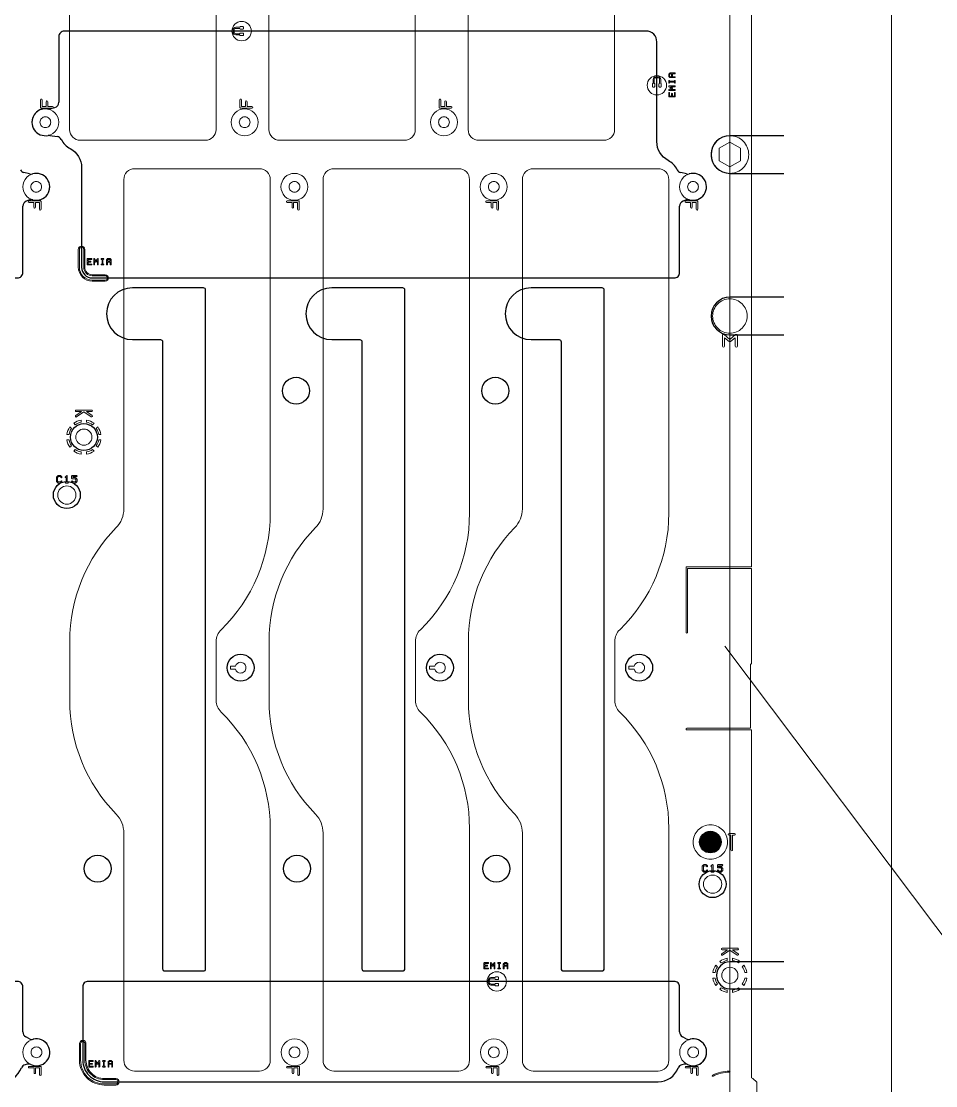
# Model space of a CAD drawing. Extents: x 2864 to 3941, y 2420 to 3182.
# Drawn here: x 3673.9 to 3758.8, y 2852.7 to 2951.6 of the extents above; entities that cross this region are included whole.
import ezdxf

# ---------------------------------------------------------------- set-up
doc = ezdxf.new("R2010")
doc.units = 0
doc.layers.get('0').update_dxf_attribs({"lineweight": 0})
doc.layers.add('EMI-T', color=6, linetype='Continuous', lineweight=0)
doc.layers.add('備註', color=1, linetype='Continuous', lineweight=0)
doc.layers.add('emia-b-panel_layer1', color=2, linetype='Continuous')
doc.layers.add('peta-b_layer0', color=1, linetype='Continuous')

# ---------------------------------------------------------------- blocks, each defined once
blk = doc.blocks.new('PAD_R1')
at = {"const_width": 0.5}
blk.add_lwpolyline([(0.25, 0, 1), (-0.25, 0, 1)], format="xyb", close=True, dxfattribs=at)

msp = doc.modelspace()

# ---------------------------------------------------------------- linework, layer by layer
for p, q in [((3734.29459, 2946.32892), (3734.55287, 2946.32892)), ((3676.24255, 2943.4833), (3676.76407, 2943.4833)), ((3694.75255, 2943.4833), (3695.27407, 2943.4833)), ((3713.26255, 2943.4833), (3713.78407, 2943.4833)), ((3681.39266, 2928.91883), (3681.47875, 2928.91883)), ((3680.43837, 2914.93044), (3679.91644, 2915.29039)), ((3679.42031, 2914.30387), (3679.42031, 2914.50672)), ((3678.51949, 2913.72363), (3678.37606, 2913.86707)), ((3678.37606, 2911.98567), (3678.51949, 2912.12911)), ((3678.0825, 2908.66149), (3678.18184, 2908.66149)), ((3738.0549, 2872.51307), (3738.15424, 2872.51307)), ((3740.43836, 2864.93044), (3739.91644, 2865.29039)), ((3738.51949, 2863.72363), (3738.37606, 2863.86707)), ((3739.42031, 2864.30387), (3739.42031, 2864.50672)), ((3718.23875, 2863.51816), (3718.32484, 2863.51816)), ((3738.37606, 2861.98567), (3738.51949, 2862.12911)), ((3681.52896, 2854.40886), (3681.61505, 2854.40886))]:
    msp.add_line(p, q)
at = {"linetype": 'Continuous'}
for points in [[(3754.67031, 2850.62637), (3754.67031, 3038.42637), (3754.67031, 3070.22637), (3755.67031, 3070.22637, 1), (3755.67031, 3070.62637), (3754.67031, 3070.62637), (3754.67031, 3091.92637), (3741.67031, 3091.92637), (3487.67031, 3091.92637), (3474.67031, 3091.92637), (3474.67031, 3070.62637), (3473.67031, 3070.62637, 1), (3473.67031, 3070.22637), (3474.67031, 3070.22637), (3474.67031, 3038.42637)], [(3741.67031, 3022.43305), (3741.67031, 2900.87297), (3735.67031, 2900.87297, 0.414239), (3735.59481, 2900.79747), (3735.59481, 2894.79747, 1), (3735.74581, 2894.79747), (3735.74581, 2900.72197), (3741.67031, 2900.72197), (3741.67031, 2891.87297, 0.414239), (3741.59481, 2891.79747), (3741.59481, 2885.87297), (3735.67031, 2885.87297, 1), (3735.67031, 2885.72197), (3741.67031, 2885.72197), (3741.67031, 2853.4197, -0.044688), (3742.17031, 2853.01674), (3742.17031, 2847.83601, -0.044688)], [(3734.55287, 2946.32892, 1), (3734.55287, 2946.40892), (3734.33459, 2946.40892), (3734.33459, 2946.67329), (3734.55287, 2946.67329, 1), (3734.55287, 2946.75329), (3734.29459, 2946.75329), (3734.1227, 2946.75329, 0.200868), (3734.09412, 2946.74157), (3734.00803, 2946.65548, 0.200868), (3733.99632, 2946.62691), (3733.99632, 2946.4553, 0.200868), (3734.00803, 2946.42673), (3734.09412, 2946.34063, 0.200868), (3734.1227, 2946.32892), (3734.29459, 2946.32892)], [(3734.59287, 2945.85501), (3734.59287, 2945.9411), (3734.59287, 2946.0272, 1), (3734.51287, 2946.0272), (3734.51287, 2945.9811), (3734.07632, 2945.9811), (3734.07632, 2946.0272, 1), (3733.99632, 2946.0272), (3733.99632, 2945.9411)], [(3733.99632, 2945.9411), (3733.99632, 2945.85501, 1), (3734.07632, 2945.85501), (3734.07632, 2945.9011), (3734.51287, 2945.9011), (3734.51287, 2945.85501, 1), (3734.59287, 2945.85501)], [(3734.16843, 2945.47329), (3734.55287, 2945.47329, 1), (3734.55287, 2945.55329), (3734.03641, 2945.55329, 0.743057), (3734.01413, 2945.48001), (3734.22248, 2945.3411)], [(3734.22248, 2945.3411), (3734.01413, 2945.2022, 0.743057), (3734.03641, 2945.12892), (3734.55287, 2945.12892)], [(3734.59287, 2944.56892), (3734.59287, 2944.91329, 1), (3734.51287, 2944.91329), (3734.51287, 2944.60892), (3734.33459, 2944.60892), (3734.33459, 2944.8272, 1), (3734.25459, 2944.8272), (3734.25459, 2944.60892), (3734.07632, 2944.60892), (3734.07632, 2944.91329, 1), (3733.99632, 2944.91329), (3733.99632, 2944.56892, 0.414265), (3734.03632, 2944.52892), (3734.29459, 2944.52892)], [(3734.16843, 2945.20892), (3734.31678, 2945.30782, 0.535232), (3734.31678, 2945.37439), (3734.16843, 2945.47329)], [(3734.55287, 2945.12892, 1), (3734.55287, 2945.20892), (3734.16843, 2945.20892)], [(3676.76407, 2943.4833, 1), (3676.76407, 2943.6333), (3676.31755, 2943.6333), (3676.31755, 2944.07982, 1), (3676.16755, 2944.07982), (3676.16755, 2943.6333), (3675.79602, 2943.6333), (3675.79602, 2944.25366, 1), (3675.64603, 2944.25366), (3675.64603, 2943.5583, 0.414241), (3675.72103, 2943.4833), (3676.24255, 2943.4833)], [(3695.27407, 2943.4833, 1), (3695.27407, 2943.6333), (3694.82755, 2943.6333), (3694.82755, 2944.07982, 1), (3694.67755, 2944.07982), (3694.67755, 2943.6333), (3694.30602, 2943.6333), (3694.30602, 2944.25366, 1), (3694.15602, 2944.25366), (3694.15602, 2943.5583, 0.414241), (3694.23103, 2943.4833), (3694.75255, 2943.4833)], [(3713.78407, 2943.4833, 1), (3713.78407, 2943.6333), (3713.33755, 2943.6333), (3713.33755, 2944.07982, 1), (3713.18755, 2944.07982), (3713.18755, 2943.6333), (3712.81603, 2943.6333), (3712.81603, 2944.25366, 1), (3712.66602, 2944.25366), (3712.66602, 2943.5583, 0.414241), (3712.74102, 2943.4833), (3713.26255, 2943.4833)], [(3734.29459, 2944.52892), (3734.55287, 2944.52892, 0.414265), (3734.59287, 2944.56892)], [(3680.36484, 2928.91883, 1), (3680.36484, 2928.99883), (3680.06047, 2928.99883), (3680.06047, 2929.17711), (3680.27875, 2929.17711, 1), (3680.27875, 2929.25711), (3680.06047, 2929.25711), (3680.06047, 2929.43538), (3680.36484, 2929.43538, 1), (3680.36484, 2929.51538), (3680.02047, 2929.51538, 0.414265), (3679.98047, 2929.47538), (3679.98047, 2929.21711)], [(3679.98047, 2929.21711), (3679.98047, 2928.95883, 0.414265), (3680.02047, 2928.91883), (3680.36484, 2928.91883)], [(3680.79266, 2929.28922), (3680.65375, 2929.49757, 0.743057), (3680.58047, 2929.47528), (3680.58047, 2928.95883, 1), (3680.66047, 2928.95883), (3680.66047, 2929.34327)], [(3680.66047, 2929.34327), (3680.75937, 2929.19492, 0.535232), (3680.82594, 2929.19492), (3680.92484, 2929.34327)], [(3681.00484, 2928.95883), (3681.00484, 2929.47528, 0.743057), (3680.93156, 2929.49757), (3680.79266, 2929.28922)], [(3680.92484, 2929.34327), (3680.92484, 2928.95883, 1), (3681.00484, 2928.95883)], [(3681.47875, 2928.91883, 1), (3681.47875, 2928.99883), (3681.43266, 2928.99883), (3681.43266, 2929.43538), (3681.47875, 2929.43538, 1), (3681.47875, 2929.51538), (3681.39266, 2929.51538), (3681.30656, 2929.51538, 1), (3681.30656, 2929.43538), (3681.35266, 2929.43538), (3681.35266, 2928.99883), (3681.30656, 2928.99883, 1), (3681.30656, 2928.91883), (3681.39266, 2928.91883)], [(3682.20484, 2928.95883), (3682.20484, 2929.21711), (3682.20484, 2929.389, 0.200868), (3682.19313, 2929.41758), (3682.10703, 2929.50367, 0.200868), (3682.07846, 2929.51538), (3681.90685, 2929.51538, 0.200868), (3681.87828, 2929.50367), (3681.79219, 2929.41758, 0.200868), (3681.78047, 2929.389), (3681.78047, 2929.21711)], [(3681.78047, 2929.21711), (3681.78047, 2928.95883, 1), (3681.86047, 2928.95883), (3681.86047, 2929.17711), (3682.12484, 2929.17711), (3682.12484, 2928.95883, 1), (3682.20484, 2928.95883)], [(3740.36873, 2921.38086), (3740.36873, 2922.37424, 0.63678), (3740.20452, 2922.4509), (3739.6727, 2922.00772), (3739.14089, 2922.4509, 0.63678), (3738.97668, 2922.37424), (3738.97668, 2921.38086, 1), (3739.17668, 2921.38086), (3739.17668, 2922.16073)], [(3739.17668, 2922.16073), (3739.60869, 2921.80073, 0.362064), (3739.73672, 2921.80073), (3740.16873, 2922.16073)], [(3740.16873, 2922.16073), (3740.16873, 2921.38086, 1), (3740.36873, 2921.38086)], [(3679.91644, 2915.29039), (3680.39579, 2915.29039, 1), (3680.39579, 2915.44039), (3678.95539, 2915.44039, 1), (3678.95539, 2915.29039), (3679.43474, 2915.29039)], [(3679.43474, 2915.29039), (3678.91281, 2914.93044, 1), (3678.99797, 2914.80696), (3679.67559, 2915.27429), (3680.35321, 2914.80696, 1), (3680.43837, 2914.93044)], [(3678.72961, 2914.22062), (3678.87305, 2914.07719, -0.106991), (3679.42031, 2914.30387)], [(3679.92031, 2914.50672), (3679.92031, 2914.30387, -0.106992), (3680.46757, 2914.07719), (3680.611, 2914.22062)], [(3678.08996, 2913.17637), (3678.29281, 2913.17637, -0.106992), (3678.51949, 2913.72363)], [(3680.96456, 2913.86707), (3680.82112, 2913.72363, -0.106991), (3681.04781, 2913.17637), (3681.25066, 2913.17637)], [(3678.51949, 2912.12911, -0.106991), (3678.29281, 2912.67637), (3678.08996, 2912.67637)], [(3681.25066, 2912.67637), (3681.04781, 2912.67637, -0.106992), (3680.82112, 2912.12911), (3680.96456, 2911.98568)], [(3679.42031, 2911.34602), (3679.42031, 2911.54887, -0.106992), (3678.87305, 2911.77556), (3678.72961, 2911.63212)], [(3680.611, 2911.63212), (3680.46757, 2911.77556, -0.106993), (3679.92031, 2911.54887), (3679.92031, 2911.34602)], [(3678.18184, 2908.66149, 1), (3678.18184, 2908.76149), (3678.1325, 2908.76149), (3678.1325, 2909.30752, 0.669786), (3678.04699, 2909.34272), (3677.94781, 2909.24353, 1), (3678.01852, 2909.17282), (3678.0325, 2909.18681)], [(3678.0325, 2909.18681), (3678.0325, 2908.76149), (3677.98316, 2908.76149, 1), (3677.98316, 2908.66149), (3678.0825, 2908.66149)], [(3738.15424, 2872.51307, 1), (3738.15424, 2872.61307), (3738.1049, 2872.61307), (3738.1049, 2873.1591, 0.669786), (3738.01939, 2873.1943), (3737.9202, 2873.09511, 1), (3737.99092, 2873.0244), (3738.0049, 2873.03839)], [(3738.0049, 2873.03839), (3738.0049, 2872.61307), (3737.95556, 2872.61307, 1), (3737.95556, 2872.51307), (3738.0549, 2872.51307)], [(3739.91644, 2865.29039), (3740.39579, 2865.29039, 1), (3740.39579, 2865.44039), (3738.95539, 2865.44039, 1), (3738.95539, 2865.29039), (3739.43473, 2865.29039)], [(3739.43473, 2865.29039), (3738.91281, 2864.93044, 1), (3738.99797, 2864.80696), (3739.67559, 2865.27429), (3740.35321, 2864.80696, 1), (3740.43836, 2864.93044)], [(3717.21093, 2863.51816, 1), (3717.21093, 2863.59816), (3716.90656, 2863.59816), (3716.90656, 2863.77644), (3717.12484, 2863.77644, 1), (3717.12484, 2863.85644), (3716.90656, 2863.85644), (3716.90656, 2864.03472), (3717.21093, 2864.03472, 1), (3717.21093, 2864.11472), (3716.86656, 2864.11472, 0.414265), (3716.82656, 2864.07472), (3716.82656, 2863.81644)], [(3716.82656, 2863.81644), (3716.82656, 2863.55816, 0.414265), (3716.86656, 2863.51816), (3717.21093, 2863.51816)], [(3717.63874, 2863.88855), (3717.49984, 2864.09691, 0.743057), (3717.42656, 2864.07462), (3717.42656, 2863.55816, 1), (3717.50656, 2863.55816), (3717.50656, 2863.94261)], [(3717.50656, 2863.94261), (3717.60546, 2863.79425, 0.535232), (3717.67203, 2863.79425), (3717.77093, 2863.94261)], [(3717.85093, 2863.55816), (3717.85093, 2864.07462, 0.743057), (3717.77765, 2864.09691), (3717.63874, 2863.88855)], [(3717.77093, 2863.94261), (3717.77093, 2863.55816, 1), (3717.85093, 2863.55816)], [(3718.32484, 2863.51816, 1), (3718.32484, 2863.59816), (3718.27875, 2863.59816), (3718.27875, 2864.03472), (3718.32484, 2864.03472, 1), (3718.32484, 2864.11472), (3718.23875, 2864.11472), (3718.15265, 2864.11472, 1), (3718.15265, 2864.03472), (3718.19874, 2864.03472), (3718.19874, 2863.59816), (3718.15265, 2863.59816, 1), (3718.15265, 2863.51816), (3718.23875, 2863.51816)], [(3719.05093, 2863.55816), (3719.05093, 2863.81644), (3719.05093, 2863.98834, 0.200868), (3719.03922, 2864.01691), (3718.95312, 2864.103, 0.200868), (3718.92455, 2864.11472), (3718.75294, 2864.11472, 0.200868), (3718.72437, 2864.103), (3718.63827, 2864.01691, 0.200868), (3718.62656, 2863.98834), (3718.62656, 2863.81644)], [(3718.62656, 2863.81644), (3718.62656, 2863.55816, 1), (3718.70656, 2863.55816), (3718.70656, 2863.77644), (3718.97093, 2863.77644), (3718.97093, 2863.55816, 1), (3719.05093, 2863.55816)], [(3738.08996, 2863.17637), (3738.29281, 2863.17637, -0.106992), (3738.51949, 2863.72363)], [(3738.72961, 2864.22062), (3738.87305, 2864.07719, -0.106991), (3739.42031, 2864.30387)], [(3739.92031, 2864.50672), (3739.92031, 2864.30387, -0.106992), (3740.46757, 2864.07719), (3740.611, 2864.22062)], [(3740.96456, 2863.86707), (3740.82112, 2863.72363, -0.106991), (3741.0478, 2863.17637), (3741.25065, 2863.17637)], [(3738.51949, 2862.12911, -0.106991), (3738.29281, 2862.67637), (3738.08996, 2862.67637)], [(3741.25065, 2862.67637), (3741.0478, 2862.67637, -0.106992), (3740.82112, 2862.12911), (3740.96456, 2861.98568)], [(3739.42031, 2861.34602), (3739.42031, 2861.54887, -0.106992), (3738.87305, 2861.77556), (3738.72961, 2861.63212)], [(3740.611, 2861.63212), (3740.46757, 2861.77556, -0.106993), (3739.92031, 2861.54887), (3739.92031, 2861.34602)], [(3680.50114, 2854.40886, 1), (3680.50114, 2854.48886), (3680.19677, 2854.48886), (3680.19677, 2854.66714), (3680.41505, 2854.66714, 1), (3680.41505, 2854.74714), (3680.19677, 2854.74714), (3680.19677, 2854.92542), (3680.50114, 2854.92542, 1), (3680.50114, 2855.00542), (3680.15677, 2855.00542, 0.414265), (3680.11677, 2854.96542), (3680.11677, 2854.70714)], [(3680.92896, 2854.77925), (3680.79006, 2854.98761, 0.743057), (3680.71677, 2854.96532), (3680.71677, 2854.44886, 1), (3680.79677, 2854.44886), (3680.79677, 2854.83331)], [(3680.79677, 2854.83331), (3680.89568, 2854.68495, 0.535232), (3680.96224, 2854.68495), (3681.06114, 2854.83331)], [(3681.14114, 2854.44886), (3681.14114, 2854.96532, 0.743057), (3681.06786, 2854.98761), (3680.92896, 2854.77925)], [(3681.06114, 2854.83331), (3681.06114, 2854.44886, 1), (3681.14114, 2854.44886)], [(3681.61505, 2854.40886, 1), (3681.61505, 2854.48886), (3681.56896, 2854.48886), (3681.56896, 2854.92542), (3681.61505, 2854.92542, 1), (3681.61505, 2855.00542), (3681.52896, 2855.00542), (3681.44287, 2855.00542, 1), (3681.44287, 2854.92542), (3681.48896, 2854.92542), (3681.48896, 2854.48886), (3681.44287, 2854.48886, 1), (3681.44287, 2854.40886), (3681.52896, 2854.40886)], [(3682.34114, 2854.44886), (3682.34114, 2854.70714), (3682.34114, 2854.87904, 0.200868), (3682.32943, 2854.90761), (3682.24334, 2854.9937, 0.200868), (3682.21476, 2855.00542), (3682.04315, 2855.00542, 0.200868), (3682.01458, 2854.9937), (3681.92849, 2854.90761, 0.200868), (3681.91677, 2854.87904), (3681.91677, 2854.70714)], [(3680.11677, 2854.70714), (3680.11677, 2854.44886, 0.414265), (3680.15677, 2854.40886), (3680.50114, 2854.40886)], [(3681.91677, 2854.70714), (3681.91677, 2854.44886, 1), (3681.99677, 2854.44886), (3681.99677, 2854.66714), (3682.26114, 2854.66714), (3682.26114, 2854.44886, 1), (3682.34114, 2854.44886)], [(3738.05915, 2853.64571, 1), (3738.10391, 2853.55629, -0.113856), (3739.63338, 2853.92618)]]:
    msp.add_lwpolyline(points, format="xyb", dxfattribs=at)
for points in [[(3696.95848, 2984.39485), (3696.95848, 2989.89471, 0.196007), (3692.65467, 3000.452, -0.196009), (3691.94198, 3002.19974), (3691.94198, 3023.31629, 0.414215), (3690.94198, 3024.31628), (3679.34205, 3024.31628, 0.414215), (3678.34206, 3023.31629), (3678.34206, 3001.78521, 0.202321), (3682.90555, 2990.96875, -0.202214), (3683.35856, 2989.89471), (3683.35856, 2984.39485, -0.202309), (3682.90517, 2983.32043, 0.202312), (3678.34206, 2972.50435), (3678.34206, 2941.49628, 0.414215), (3679.34205, 2940.49628), (3690.94198, 2940.49628, 0.414215), (3691.94198, 2941.49628), (3691.94198, 2972.08982, -0.196013), (3692.6547, 2973.83759, 0.196007)], [(3715.46848, 2984.39485), (3715.46848, 2989.89471, 0.196007), (3711.16467, 3000.452, -0.196009), (3710.45198, 3002.19974), (3710.45198, 3023.31629, 0.414215), (3709.45198, 3024.31628), (3697.85205, 3024.31628, 0.414215), (3696.85206, 3023.31629), (3696.85206, 3001.78521, 0.202321), (3701.41555, 2990.96875, -0.202214), (3701.86856, 2989.89471), (3701.86856, 2984.39485, -0.202309), (3701.41517, 2983.32043, 0.202312), (3696.85206, 2972.50435), (3696.85206, 2941.49628, 0.414215), (3697.85205, 2940.49628), (3709.45198, 2940.49628, 0.414215), (3710.45198, 2941.49628), (3710.45198, 2972.08982, -0.196013), (3711.1647, 2973.83759, 0.196007)], [(3733.97848, 2984.39485), (3733.97848, 2989.89471, 0.196007), (3729.67467, 3000.452, -0.196009), (3728.96198, 3002.19974), (3728.96198, 3023.31629, 0.414215), (3727.96198, 3024.31628), (3716.36206, 3024.31628, 0.414215), (3715.36206, 3023.31629), (3715.36206, 3001.78521, 0.202321), (3719.92556, 2990.96875, -0.202214), (3720.37856, 2989.89471), (3720.37856, 2984.39485, -0.202309), (3719.92517, 2983.32043, 0.202312), (3715.36206, 2972.50435), (3715.36206, 2941.49628, 0.414215), (3716.36206, 2940.49628), (3727.96198, 2940.49628, 0.414215), (3728.96198, 2941.49628), (3728.96198, 2972.08982, -0.196013), (3729.6747, 2973.83759, 0.196007)], [(3695.22364, 2950.64358, 0.414215), (3694.32364, 2951.54358, 0.414215), (3693.42364, 2950.64358, 0.414215), (3694.32364, 2949.74358, 0.414215)], [(3694.48614, 2950.28108, -0.414253), (3694.43614, 2950.23108), (3694.21114, 2950.23108, -0.414253), (3694.16114, 2950.28108), (3694.16114, 2950.29784), (3693.77787, 2950.29784, -0.414222), (3693.52787, 2950.54784), (3693.52787, 2950.74784, -0.414222), (3693.77787, 2950.99784), (3694.16114, 2950.99784), (3694.16114, 2951.00608, -0.414253), (3694.21114, 2951.05608), (3694.43614, 2951.05608, -0.414253), (3694.48614, 2951.00608), (3694.48614, 2950.88108, -0.414253), (3694.43614, 2950.83108), (3694.21114, 2950.83108, -0.414253), (3694.16114, 2950.88108), (3694.16114, 2950.89784), (3693.77787, 2950.89784, 0.414224), (3693.62787, 2950.74784), (3693.62787, 2950.54784, 0.414224), (3693.77787, 2950.39784), (3694.16114, 2950.39784), (3694.16114, 2950.40608, -0.414253), (3694.21114, 2950.45608), (3694.43614, 2950.45608, -0.414253), (3694.48614, 2950.40608)], [(3733.78701, 2945.61002, 0.414215), (3732.88701, 2946.51002, 0.414215), (3731.98701, 2945.61002, 0.414215), (3732.88701, 2944.71002, 0.414215)], [(3733.29951, 2945.49752, -0.414253), (3733.24951, 2945.44752), (3733.12451, 2945.44752, -0.414253), (3733.07451, 2945.49752), (3733.07451, 2945.72252, -0.414253), (3733.12451, 2945.77252), (3733.14126, 2945.77252), (3733.14126, 2946.15579, 0.414224), (3732.99126, 2946.30579), (3732.79126, 2946.30579, 0.414224), (3732.64126, 2946.15579), (3732.64126, 2945.77252), (3732.64951, 2945.77252, -0.414253), (3732.69951, 2945.72252), (3732.69951, 2945.49752, -0.414253), (3732.64951, 2945.44752), (3732.52451, 2945.44752, -0.414253), (3732.47451, 2945.49752), (3732.47451, 2945.72252, -0.414253), (3732.52451, 2945.77252), (3732.54126, 2945.77252), (3732.54126, 2946.15579, -0.414222), (3732.79126, 2946.40579), (3732.99126, 2946.40579, -0.414222), (3733.24126, 2946.15579), (3733.24126, 2945.77252), (3733.24951, 2945.77252, -0.414253), (3733.29951, 2945.72252)], [(3677.34326, 2942.17514, 0.414215), (3676.09326, 2943.42514, 0.414215), (3674.84326, 2942.17514, 0.414215), (3676.09326, 2940.92514, 0.414215)], [(3695.85326, 2942.17514, 0.414215), (3694.60326, 2943.42514, 0.414215), (3693.35326, 2942.17514, 0.414215), (3694.60326, 2940.92514, 0.414215)], [(3714.36326, 2942.17514, 0.414215), (3713.11326, 2943.42514, 0.414215), (3711.86326, 2942.17514, 0.414215), (3713.11326, 2940.92514, 0.414215)], [(3676.59326, 2942.17514, -0.414217), (3676.09326, 2941.67514, -0.414217), (3675.59326, 2942.17514, -0.414217), (3676.09326, 2942.67514, -0.414217)], [(3695.10326, 2942.17514, -0.414217), (3694.60326, 2941.67514, -0.414217), (3694.10326, 2942.17514, -0.414217), (3694.60326, 2942.67514, -0.414217)], [(3713.61326, 2942.17514, -0.414217), (3713.11326, 2941.67514, -0.414217), (3712.61326, 2942.17514, -0.414217), (3713.11326, 2942.67514, -0.414217)], [(3741.42031, 2939.17637, 0.414215), (3739.67031, 2940.92637, 0.414215), (3737.92031, 2939.17637, 0.414215), (3739.67031, 2937.42637, 0.414215)], [(3696.97856, 2855.03646), (3696.97856, 2876.56753, 0.202321), (3692.41506, 2887.38399, -0.202214), (3691.96206, 2888.45803), (3691.96206, 2893.95789, -0.202309), (3692.41545, 2895.03231, 0.202312), (3696.97856, 2905.8484), (3696.97856, 2936.85646, 0.414215), (3695.97856, 2937.85646), (3684.37863, 2937.85646, 0.414215), (3683.37864, 2936.85646), (3683.37864, 2906.26292, -0.196013), (3682.66591, 2904.51515, 0.196007), (3678.36214, 2893.95789), (3678.36214, 2888.45803, 0.196007), (3682.66594, 2877.90074, -0.196009), (3683.37864, 2876.153), (3683.37864, 2855.03646, 0.414215), (3684.37863, 2854.03646), (3695.97856, 2854.03646, 0.414215)], [(3715.48856, 2855.03646), (3715.48856, 2876.56753, 0.202321), (3710.92506, 2887.38399, -0.202214), (3710.47206, 2888.45803), (3710.47206, 2893.95789, -0.202309), (3710.92545, 2895.03231, 0.202312), (3715.48856, 2905.8484), (3715.48856, 2936.85646, 0.414215), (3714.48856, 2937.85646), (3702.88863, 2937.85646, 0.414215), (3701.88864, 2936.85646), (3701.88864, 2906.26292, -0.196013), (3701.17591, 2904.51515, 0.196007), (3696.87214, 2893.95789), (3696.87214, 2888.45803, 0.196007), (3701.17594, 2877.90074, -0.196009), (3701.88864, 2876.153), (3701.88864, 2855.03646, 0.414215), (3702.88863, 2854.03646), (3714.48856, 2854.03646, 0.414215)], [(3733.99856, 2855.03646), (3733.99856, 2876.56753, 0.202321), (3729.43506, 2887.38399, -0.202214), (3728.98206, 2888.45803), (3728.98206, 2893.95789, -0.202309), (3729.43545, 2895.03231, 0.202312), (3733.99856, 2905.8484), (3733.99856, 2936.85646, 0.414215), (3732.99856, 2937.85646), (3721.39863, 2937.85646, 0.414215), (3720.39863, 2936.85646), (3720.39863, 2906.26292, -0.196013), (3719.68591, 2904.51515, 0.196007), (3715.38214, 2893.95789), (3715.38214, 2888.45803, 0.196007), (3719.68594, 2877.90074, -0.196009), (3720.39863, 2876.153), (3720.39863, 2855.03646, 0.414215), (3721.39863, 2854.03646), (3732.99856, 2854.03646, 0.414215)], [(3676.49736, 2936.1776, 0.414215), (3675.24736, 2937.4276, 0.414215), (3673.99735, 2936.1776, 0.414215), (3675.24736, 2934.9276, 0.414215)], [(3700.47736, 2936.1776, 0.414215), (3699.22736, 2937.4276, 0.414215), (3697.97736, 2936.1776, 0.414215), (3699.22736, 2934.9276, 0.414215)], [(3718.98736, 2936.1776, 0.414215), (3717.73736, 2937.4276, 0.414215), (3716.48736, 2936.1776, 0.414215), (3717.73736, 2934.9276, 0.414215)], [(3737.49735, 2936.1776, 0.414215), (3736.24735, 2937.4276, 0.414215), (3734.99735, 2936.1776, 0.414215), (3736.24735, 2934.9276, 0.414215)], [(3675.74736, 2936.1776, -0.414217), (3675.24736, 2935.6776, -0.414217), (3674.74736, 2936.1776, -0.414217), (3675.24736, 2936.6776, -0.414217)], [(3699.72736, 2936.1776, -0.414217), (3699.22736, 2935.6776, -0.414217), (3698.72736, 2936.1776, -0.414217), (3699.22736, 2936.6776, -0.414217)], [(3718.23736, 2936.1776, -0.414217), (3717.73736, 2935.6776, -0.414217), (3717.23736, 2936.1776, -0.414217), (3717.73736, 2936.6776, -0.414217)], [(3736.74735, 2936.1776, -0.414217), (3736.24735, 2935.6776, -0.414217), (3735.74735, 2936.1776, -0.414217), (3736.24735, 2936.6776, -0.414217)], [(3675.69459, 2934.09908), (3675.69459, 2934.79445, 0.414241), (3675.61959, 2934.86945), (3675.09807, 2934.86945), (3674.57654, 2934.86945, 1), (3674.57654, 2934.71945), (3675.02306, 2934.71945), (3675.02306, 2934.27293, 1), (3675.17307, 2934.27293), (3675.17307, 2934.71945), (3675.54459, 2934.71945), (3675.54459, 2934.09908, 1)], [(3699.67459, 2934.09908), (3699.67459, 2934.79445, 0.414241), (3699.59959, 2934.86945), (3699.07807, 2934.86945), (3698.55654, 2934.86945, 1), (3698.55654, 2934.71945), (3699.00307, 2934.71945), (3699.00307, 2934.27293, 1), (3699.15307, 2934.27293), (3699.15307, 2934.71945), (3699.52459, 2934.71945), (3699.52459, 2934.09908, 1)], [(3718.18459, 2934.09908), (3718.18459, 2934.79445, 0.414241), (3718.10959, 2934.86945), (3717.58806, 2934.86945), (3717.06654, 2934.86945, 1), (3717.06654, 2934.71945), (3717.51307, 2934.71945), (3717.51307, 2934.27293, 1), (3717.66306, 2934.27293), (3717.66306, 2934.71945), (3718.03459, 2934.71945), (3718.03459, 2934.09908, 1)], [(3736.69459, 2934.09908), (3736.69459, 2934.79445, 0.414241), (3736.61959, 2934.86945), (3736.09806, 2934.86945), (3735.57654, 2934.86945, 1), (3735.57654, 2934.71945), (3736.02307, 2934.71945), (3736.02307, 2934.27293, 1), (3736.17307, 2934.27293), (3736.17307, 2934.71945), (3736.54459, 2934.71945), (3736.54459, 2934.09908, 1)], [(3681.66075, 2927.40916, 1), (3681.66075, 2928.00916), (3680.45361, 2928.00916, -0.414216), (3679.75361, 2928.70916), (3679.75361, 2930.36138, 1), (3679.1536, 2930.36138), (3679.1536, 2928.70916, 0.414215), (3680.45361, 2927.40916)], [(3681.66075, 2927.50916), (3680.45361, 2927.50916, -0.414215), (3679.2536, 2928.70916), (3679.2536, 2930.36138, -1), (3679.6536, 2930.36138), (3679.6536, 2928.70916, 0.414216), (3680.45361, 2927.90916), (3681.66075, 2927.90916, -1)], [(3741.27031, 2924.17637, 0.414215), (3739.67031, 2925.77637, 0.414215), (3738.07031, 2924.17637, 0.414215), (3739.67031, 2922.57637, 0.414215)], [(3700.62586, 2917.23066, 0.414215), (3699.37586, 2918.48066, 0.414215), (3698.12586, 2917.23066, 0.414215), (3699.37586, 2915.98066, 0.414215)], [(3719.13586, 2917.23066, 0.414215), (3717.88586, 2918.48066, 0.414215), (3716.63586, 2917.23066, 0.414215), (3717.88586, 2915.98066, 0.414215)], [(3680.42031, 2912.92637, 0.414216), (3679.67031, 2913.67637, 0.414216), (3678.92031, 2912.92637, 0.414216), (3679.67031, 2912.17637, 0.414216)], [(3677.61653, 2908.77547, 1), (3677.54582, 2908.84618), (3677.46113, 2908.76149), (3677.30387, 2908.76149), (3677.23383, 2908.83154), (3677.23383, 2909.18747), (3677.30387, 2909.25752), (3677.46113, 2909.25752), (3677.54582, 2909.17282, 1), (3677.61653, 2909.24353), (3677.51735, 2909.34272, 0.200121), (3677.48184, 2909.35752), (3677.28316, 2909.35752, 0.200121), (3677.24765, 2909.34272), (3677.14863, 2909.24369, 0.200121), (3677.13383, 2909.20818), (3677.13383, 2908.81083, 0.200121), (3677.14863, 2908.77532), (3677.24765, 2908.67629, 0.200121), (3677.28316, 2908.66149), (3677.48184, 2908.66149, 0.200121), (3677.51735, 2908.67629)], [(3679.03118, 2908.81083), (3679.03118, 2909.0095, 0.200121), (3679.01638, 2909.04501), (3678.91735, 2909.14404, 0.200121), (3678.88184, 2909.15884), (3678.63383, 2909.15884), (3678.63383, 2909.25752), (3678.98118, 2909.25752, 1), (3678.98118, 2909.35752), (3678.58383, 2909.35752, 0.414253), (3678.53382, 2909.30752), (3678.53382, 2909.10884, 0.414253), (3678.58383, 2909.05884), (3678.86113, 2909.05884), (3678.93118, 2908.98879), (3678.93118, 2908.83154), (3678.86113, 2908.76149), (3678.70387, 2908.76149), (3678.61918, 2908.84618, 1), (3678.54847, 2908.77547), (3678.64765, 2908.67629, 0.200121), (3678.68316, 2908.66149), (3678.88184, 2908.66149, 0.200121), (3678.91735, 2908.67629), (3679.01638, 2908.77532, 0.200121)], [(3678.93775, 2907.54485, 0.414215), (3678.08775, 2908.39485, 0.414215), (3677.23775, 2907.54485, 0.414215), (3678.08775, 2906.69485, 0.414215)], [(3695.47409, 2891.50493, 0.414215), (3694.22409, 2892.75493, 0.414215), (3692.97409, 2891.50493, 0.414215), (3694.22409, 2890.25493, 0.414215)], [(3713.98409, 2891.50493, 0.414215), (3712.73409, 2892.75493, 0.414215), (3711.48409, 2891.50493, 0.414215), (3712.73409, 2890.25493, 0.414215)], [(3732.49409, 2891.50493, 0.414215), (3731.24409, 2892.75493, 0.414215), (3729.99409, 2891.50493, 0.414215), (3731.24409, 2890.25493, 0.414215)], [(3694.72409, 2891.50493, -0.414217), (3694.22409, 2891.00493, -0.327542), (3693.74712, 2891.35493), (3693.27295, 2891.35493), (3693.27295, 2891.65493), (3693.74712, 2891.65493, -0.327544), (3694.22409, 2892.00493, -0.414217)], [(3713.23409, 2891.50493, -0.414217), (3712.73409, 2891.00493, -0.327542), (3712.25712, 2891.35493), (3711.78295, 2891.35493), (3711.78295, 2891.65493), (3712.25712, 2891.65493, -0.327544), (3712.73409, 2892.00493, -0.414217)], [(3731.74409, 2891.50493, -0.414217), (3731.24409, 2891.00493, -0.327542), (3730.76712, 2891.35493), (3730.29295, 2891.35493), (3730.29295, 2891.65493), (3730.76712, 2891.65493, -0.327544), (3731.24409, 2892.00493, -0.414217)], [(3739.45746, 2875.30513, 0.414214), (3737.85751, 2876.90507, 0.414214), (3736.25757, 2875.30513, 0.414214), (3737.85751, 2873.70518, 0.414214)], [(3740.09653, 2875.94504, 1), (3740.09653, 2876.09504), (3739.84819, 2876.09504), (3739.59984, 2876.09504, 1), (3739.59984, 2875.94504), (3739.77319, 2875.94504), (3739.77319, 2874.57965, 1), (3739.92319, 2874.57965), (3739.92319, 2875.94504)], [(3682.2037, 2872.83723, 0.414215), (3680.9537, 2874.08723, 0.414215), (3679.7037, 2872.83723, 0.414215), (3680.9537, 2871.58723, 0.414215)], [(3700.7137, 2872.83723, 0.414215), (3699.4637, 2874.08723, 0.414215), (3698.2137, 2872.83723, 0.414215), (3699.4637, 2871.58723, 0.414215)], [(3719.2237, 2872.83723, 0.414215), (3717.9737, 2874.08723, 0.414215), (3716.7237, 2872.83723, 0.414215), (3717.9737, 2871.58723, 0.414215)], [(3737.58893, 2872.62705, 1), (3737.51822, 2872.69776), (3737.43353, 2872.61307), (3737.27627, 2872.61307), (3737.20622, 2872.68312), (3737.20622, 2873.03905), (3737.27627, 2873.1091), (3737.43353, 2873.1091), (3737.51822, 2873.0244, 1), (3737.58893, 2873.09511), (3737.48975, 2873.1943, 0.200121), (3737.45424, 2873.2091), (3737.25556, 2873.2091, 0.200121), (3737.22005, 2873.1943), (3737.12102, 2873.09527, 0.200121), (3737.10622, 2873.05976), (3737.10622, 2872.66241, 0.200121), (3737.12102, 2872.6269), (3737.22005, 2872.52787, 0.200121), (3737.25556, 2872.51307), (3737.45424, 2872.51307, 0.200121), (3737.48975, 2872.52787)], [(3739.00357, 2872.66241), (3739.00357, 2872.86108, 0.200121), (3738.98877, 2872.89659), (3738.88975, 2872.99562, 0.200121), (3738.85424, 2873.01042), (3738.60622, 2873.01042), (3738.60622, 2873.1091), (3738.95357, 2873.1091, 1), (3738.95357, 2873.2091), (3738.55622, 2873.2091, 0.414253), (3738.50622, 2873.1591), (3738.50622, 2872.96042, 0.414253), (3738.55622, 2872.91042), (3738.83353, 2872.91042), (3738.90357, 2872.84037), (3738.90357, 2872.68312), (3738.83353, 2872.61307), (3738.67627, 2872.61307), (3738.59158, 2872.69776, 1), (3738.52087, 2872.62705), (3738.62005, 2872.52787, 0.200121), (3738.65556, 2872.51307), (3738.85424, 2872.51307, 0.200121), (3738.88975, 2872.52787), (3738.98877, 2872.6269, 0.200121)], [(3738.91015, 2871.39643, 0.414215), (3738.06015, 2872.24643, 0.414215), (3737.21015, 2871.39643, 0.414215), (3738.06015, 2870.54643, 0.414215)], [(3740.42031, 2862.92637, 0.414216), (3739.67031, 2863.67637, 0.414216), (3738.92031, 2862.92637, 0.414216), (3739.67031, 2862.17637, 0.414216)], [(3718.92288, 2862.36106, 0.414215), (3718.02287, 2863.26106, 0.414215), (3717.12288, 2862.36106, 0.414215), (3718.02287, 2861.46106, 0.414215)], [(3718.18538, 2861.99856, -0.414253), (3718.13537, 2861.94856), (3717.91038, 2861.94856, -0.414253), (3717.86038, 2861.99856), (3717.86038, 2862.01531), (3717.47711, 2862.01531, -0.414222), (3717.22711, 2862.26531), (3717.22711, 2862.46531, -0.414222), (3717.47711, 2862.71531), (3717.86038, 2862.71531), (3717.86038, 2862.72356, -0.414253), (3717.91038, 2862.77356), (3718.13537, 2862.77356, -0.414253), (3718.18538, 2862.72356), (3718.18538, 2862.59856, -0.414253), (3718.13537, 2862.54856), (3717.91038, 2862.54856, -0.414253), (3717.86038, 2862.59856), (3717.86038, 2862.61531), (3717.47711, 2862.61531, 0.414224), (3717.32711, 2862.46531), (3717.32711, 2862.26531, 0.414224), (3717.47711, 2862.11531), (3717.86038, 2862.11531), (3717.86038, 2862.12356, -0.414253), (3717.91038, 2862.17356), (3718.13537, 2862.17356, -0.414253), (3718.18538, 2862.12356)], [(3676.5119, 2855.7762, 0.414215), (3675.2619, 2857.0262, 0.414215), (3674.0119, 2855.7762, 0.414215), (3675.2619, 2854.5262, 0.414215)], [(3682.64033, 2852.73646, 1), (3682.64033, 2853.33646), (3681.56467, 2853.33646, -0.414215), (3679.86468, 2855.03646), (3679.86468, 2856.58478, 1), (3679.26468, 2856.58478), (3679.26468, 2855.03646, 0.414214), (3681.56467, 2852.73646)], [(3682.64033, 2852.83646), (3681.56467, 2852.83646, -0.414214), (3679.36468, 2855.03646), (3679.36468, 2856.58478, -1), (3679.76468, 2856.58478), (3679.76468, 2855.03646, 0.414215), (3681.56467, 2853.23646), (3682.64033, 2853.23646, -1)], [(3700.4919, 2855.7762, 0.414215), (3699.24189, 2857.0262, 0.414215), (3697.99189, 2855.7762, 0.414215), (3699.24189, 2854.5262, 0.414215)], [(3719.0019, 2855.7762, 0.414215), (3717.7519, 2857.0262, 0.414215), (3716.5019, 2855.7762, 0.414215), (3717.7519, 2854.5262, 0.414215)], [(3737.5119, 2855.7762, 0.414215), (3736.2619, 2857.0262, 0.414215), (3735.0119, 2855.7762, 0.414215), (3736.2619, 2854.5262, 0.414215)], [(3675.7619, 2855.7762, -0.414217), (3675.2619, 2855.2762, -0.414217), (3674.7619, 2855.7762, -0.414217), (3675.2619, 2856.2762, -0.414217)], [(3699.74189, 2855.7762, -0.414217), (3699.24189, 2855.2762, -0.414217), (3698.74189, 2855.7762, -0.414217), (3699.24189, 2856.2762, -0.414217)], [(3718.2519, 2855.7762, -0.414217), (3717.7519, 2855.2762, -0.414217), (3717.2519, 2855.7762, -0.414217), (3717.7519, 2856.2762, -0.414217)], [(3736.7619, 2855.7762, -0.414217), (3736.2619, 2855.2762, -0.414217), (3735.7619, 2855.7762, -0.414217), (3736.2619, 2856.2762, -0.414217)], [(3675.70913, 2853.69769), (3675.70913, 2854.39305, 0.414241), (3675.63413, 2854.46805), (3675.11261, 2854.46805), (3674.59108, 2854.46805, 1), (3674.59108, 2854.31805), (3675.03761, 2854.31805), (3675.03761, 2853.87153, 1), (3675.1876, 2853.87153), (3675.1876, 2854.31805), (3675.55913, 2854.31805), (3675.55913, 2853.69769, 1)], [(3699.68913, 2853.69769), (3699.68913, 2854.39305, 0.414241), (3699.61413, 2854.46805), (3699.0926, 2854.46805), (3698.57108, 2854.46805, 1), (3698.57108, 2854.31805), (3699.01761, 2854.31805), (3699.01761, 2853.87153, 1), (3699.16761, 2853.87153), (3699.16761, 2854.31805), (3699.53913, 2854.31805), (3699.53913, 2853.69769, 1)], [(3718.19913, 2853.69769), (3718.19913, 2854.39305, 0.414241), (3718.12413, 2854.46805), (3717.60261, 2854.46805), (3717.08108, 2854.46805, 1), (3717.08108, 2854.31805), (3717.52761, 2854.31805), (3717.52761, 2853.87153, 1), (3717.67761, 2853.87153), (3717.67761, 2854.31805), (3718.04913, 2854.31805), (3718.04913, 2853.69769, 1)], [(3736.70913, 2853.69769), (3736.70913, 2854.39305, 0.414241), (3736.63413, 2854.46805), (3736.1126, 2854.46805), (3735.59108, 2854.46805, 1), (3735.59108, 2854.31805), (3736.03761, 2854.31805), (3736.03761, 2853.87153, 1), (3736.18761, 2853.87153), (3736.18761, 2854.31805), (3736.55913, 2854.31805), (3736.55913, 2853.69769, 1)]]:
    msp.add_lwpolyline(points, format="xyb", close=True, dxfattribs=at)
for points in [[(3734.25459, 2946.40892), (3734.13898, 2946.40892), (3734.07632, 2946.47158), (3734.07632, 2946.61063), (3734.13898, 2946.67329), (3734.25459, 2946.67329)], [(3740.67031, 2938.59902), (3739.67031, 2938.02167), (3738.67031, 2938.59902), (3738.67031, 2939.75372), (3739.67031, 2940.33107), (3740.67031, 2939.75372)], [(3682.12484, 2929.25711), (3681.86047, 2929.25711), (3681.86047, 2929.37272), (3681.92314, 2929.43538), (3682.06218, 2929.43538), (3682.12484, 2929.37272)], [(3718.97093, 2863.85644), (3718.70656, 2863.85644), (3718.70656, 2863.97206), (3718.76922, 2864.03472), (3718.90827, 2864.03472), (3718.97093, 2863.97206)], [(3682.26114, 2854.74714), (3681.99677, 2854.74714), (3681.99677, 2854.86276), (3682.05944, 2854.92542), (3682.19848, 2854.92542), (3682.26114, 2854.86276)]]:
    msp.add_lwpolyline(points, close=True, dxfattribs=at)
for centre, radius, start, end in [((3679.67031, 2912.92637), 1.6, 98.989222, 126.010598), ((3679.67031, 2912.92637), 1.6, 53.989402, 81.010778), ((3679.67031, 2912.92637), 1.6, 143.989402, 171.010778), ((3679.67031, 2912.92637), 1.6, 8.989222, 36.010598), ((3679.67031, 2912.92637), 1.6, 188.989222, 216.010598), ((3679.67031, 2912.92637), 1.6, 323.989373, 351.01066), ((3679.67031, 2912.92637), 1.6, 233.989402, 261.010778), ((3679.67031, 2912.92637), 1.6, 278.989389, 306.010785), ((3739.67031, 2862.92637), 1.6, 143.989402, 171.010778), ((3739.67031, 2862.92637), 1.6, 98.989222, 126.010598), ((3739.67031, 2862.92637), 1.6, 53.989402, 81.010778), ((3739.67031, 2862.92637), 1.6, 8.989222, 36.010598), ((3739.67031, 2862.92637), 1.6, 188.989222, 216.010598), ((3739.67031, 2862.92637), 1.6, 323.989373, 351.01066), ((3739.67031, 2862.92637), 1.6, 233.989402, 261.010778), ((3739.67031, 2862.92637), 1.6, 278.989389, 306.010785), ((3739.67032, 2850.42637), 3.6, 90.604704, 116.586317), ((3739.63285, 2853.97618), 0.05, 270.604478, 90.604478)]:
    msp.add_arc(centre, radius, start, end)
at = {"layer": 'EMI-T', "linetype": 'Continuous'}
msp.add_lwpolyline([(3739.6703, 3039.42637), (3489.6703, 3039.42637), (3489.6703, 2665.42637), (3739.6703, 2665.42637)], close=True, dxfattribs=at)
at = {"layer": 'emia-b-panel_layer1'}
for p, q in [((3676.52112, 2943.41931), (3676.97737, 2943.54758)), ((3676.51635, 2940.95291), (3677.20051, 2940.84242)), ((3674.62685, 2937.37237), (3674.09938, 2937.50956)), ((3735.62686, 2937.37237), (3735.09938, 2937.50956)), ((3739.67031, 2937.42637), (3744.67031, 2937.42637)), ((3674.62451, 2934.95334), (3674.32148, 2934.83858)), ((3735.62451, 2934.95334), (3735.32148, 2934.83858)), ((3673.99856, 2928.20916), (3673.99856, 2934.37098)), ((3734.99856, 2928.20916), (3734.99856, 2934.37098)), ((3739.67031, 2922.42637), (3744.67031, 2922.42637)), ((3739.67031, 2861.67637), (3744.67031, 2861.67637)), ((3674.61173, 2857.03542), (3674.26307, 2857.22157)), ((3735.61173, 2857.03542), (3735.26307, 2857.22157)), ((3674.41315, 2854.67339), (3674.21609, 2854.62624)), ((3735.41315, 2854.67339), (3735.21609, 2854.62624))]:
    msp.add_line(p, q, dxfattribs=at)
at = {"layer": 'emia-b-panel_layer1', "linetype": 'Continuous'}
for points in [[(3731.88701, 2950.64358), (3677.84206, 2950.64358, 0.414217), (3677.34206, 2950.14358), (3677.34206, 2944.02892)], [(3734.78015, 2937.76582, 0.15304), (3733.94241, 2938.61996, -0.276556), (3732.88701, 2940.38243), (3732.88701, 2949.64358)], [(3744.67031, 2940.92637), (3739.67031, 2940.92637, 1), (3739.67031, 2937.42637)], [(3677.56476, 2940.57855, 0.151837), (3678.3982, 2939.73278, -0.276556), (3679.4536, 2937.97031), (3679.4536, 2928.70916)], [(3619.4536, 2927.70916), (3673.49856, 2927.70916, 0.414217), (3673.99856, 2928.20916)], [(3680.45361, 2927.70916), (3734.49856, 2927.70916, 0.414217), (3734.99856, 2928.20916)], [(3744.67031, 2925.92637), (3739.67031, 2925.92637, 1), (3739.67031, 2922.42637)], [(3744.67031, 2864.17637), (3739.67031, 2864.17637, 1), (3739.67031, 2861.67637)], [(3673.99856, 2857.66264), (3673.99856, 2861.86106, 0.414217), (3673.49856, 2862.36106), (3619.06468, 2862.36106, 0.414217), (3618.56468, 2861.86106), (3618.56468, 2855.03646, 0.414215), (3620.56467, 2853.03646), (3671.99856, 2853.03646, 0.310476), (3673.8658, 2854.31943)], [(3734.99856, 2857.66264), (3734.99856, 2861.86106, 0.414217), (3734.49856, 2862.36106), (3680.06468, 2862.36106, 0.414217), (3679.56468, 2861.86106), (3679.56468, 2855.03646, 0.414215), (3681.56467, 2853.03646), (3732.99856, 2853.03646, 0.310476), (3734.8658, 2854.31943)]]:
    msp.add_lwpolyline(points, format="xyb", dxfattribs=at)
at = {"layer": 'emia-b-panel_layer1'}
for centre, radius in [((3699.37586, 2917.23066), 1.25), ((3717.88586, 2917.23066), 1.25), ((3679.67031, 2912.92637), 1.25), ((3678.08775, 2907.54485), 1.25), ((3694.22409, 2891.50493), 1.25), ((3712.73409, 2891.50493), 1.25), ((3731.24409, 2891.50493), 1.25), ((3737.85751, 2875.30513), 1), ((3680.9537, 2872.83723), 1.25), ((3699.4637, 2872.83723), 1.25), ((3717.9737, 2872.83723), 1.25), ((3738.06015, 2871.39643), 1.25)]:
    msp.add_circle(centre, radius, dxfattribs=at)
for centre, radius, start, end in [((3731.88701, 2949.64358), 1, 0, 90), ((3676.84206, 2944.02892), 0.5, 285.701792, 0.000057), ((3676.0922, 2942.17528), 1.25023, 80.313399, 281.36693), ((3676.38599, 2943.89944), 0.49878, 260.371359, 285.718197), ((3676.43668, 2940.46078), 0.49854, 80.803751, 101.344508), ((3677.12095, 2940.34925), 0.49954, 27.323837, 80.836028), ((3674.22503, 2937.99304), 0.49954, 207.0552, 255.432172), ((3674.75247, 2937.85483), 0.49854, 255.405982, 286.42504), ((3675.2483, 2936.17783), 1.25022, 255.187635, 106.489366), ((3735.22503, 2937.99304), 0.49954, 207.0552, 255.432172), ((3735.75247, 2937.85483), 0.49854, 255.405982, 286.42504), ((3736.2483, 2936.17783), 1.25022, 255.187635, 106.489366), ((3674.49856, 2934.37099), 0.5, 110.742201, 180.000353), ((3674.80126, 2934.48692), 0.49878, 75.199526, 110.753377), ((3735.49856, 2934.37099), 0.5, 110.742201, 180.000353), ((3735.80125, 2934.48692), 0.49878, 75.199526, 110.753377), ((3680.45361, 2928.70916), 1, 180, 270), ((3674.49856, 2857.66264), 0.5, 180.000066, 241.902419), ((3674.84683, 2857.4756), 0.49903, 241.893129, 283.739998), ((3675.26248, 2855.77635), 1.25032, 245.214773, 103.746984), ((3735.49856, 2857.66264), 0.5, 180.000066, 241.902419), ((3735.84683, 2857.4756), 0.49903, 241.893129, 283.739998), ((3736.26248, 2855.77635), 1.25032, 245.214773, 103.746984), ((3674.33233, 2854.14017), 0.49978, 103.448399, 158.980689), ((3674.52931, 2854.18832), 0.49878, 65.225583, 103.466465), ((3735.33233, 2854.14017), 0.49978, 103.448399, 158.980689), ((3735.52931, 2854.18832), 0.49878, 65.225583, 103.466465)]:
    msp.add_arc(centre, radius, start, end, dxfattribs=at)
at = {"layer": 'peta-b_layer0', "linetype": 'Continuous'}
for points in [[(3690.97857, 2863.53235), (3690.97857, 2926.58613, 0.414227), (3690.77857, 2926.78612), (3684.17848, 2926.78612, 1), (3684.17848, 2921.98629), (3686.77858, 2921.98629, -0.414223), (3686.97858, 2921.78629), (3686.97858, 2863.53235, 0.414227), (3687.17858, 2863.33235), (3690.77857, 2863.33235, 0.414227)], [(3709.48857, 2863.53235), (3709.48857, 2926.58613, 0.414227), (3709.28857, 2926.78612), (3702.68848, 2926.78612, 1), (3702.68848, 2921.98629), (3705.28858, 2921.98629, -0.414223), (3705.48858, 2921.78629), (3705.48858, 2863.53235, 0.414227), (3705.68858, 2863.33235), (3709.28857, 2863.33235, 0.414227)], [(3727.99857, 2863.53235), (3727.99857, 2926.58613, 0.414227), (3727.79857, 2926.78612), (3721.19848, 2926.78612, 1), (3721.19848, 2921.98629), (3723.79858, 2921.98629, -0.414223), (3723.99858, 2921.78629), (3723.99858, 2863.53235, 0.414227), (3724.19858, 2863.33235), (3727.79857, 2863.33235, 0.414227)]]:
    msp.add_lwpolyline(points, format="xyb", close=True, dxfattribs=at)
at = {"layer": '備註', "linetype": 'Continuous'}
msp.add_line((3788.18135, 2828.38093), (3739.19261, 2893.49871), dxfattribs=at)

# ---------------------------------------------------------------- block references
at = {"layer": 'EMI-T', "xscale": -2, "yscale": 2}
msp.add_blockref('PAD_R1', (3737.85751, 2875.30513), dxfattribs=at)

doc.saveas('drawing.dxf')
